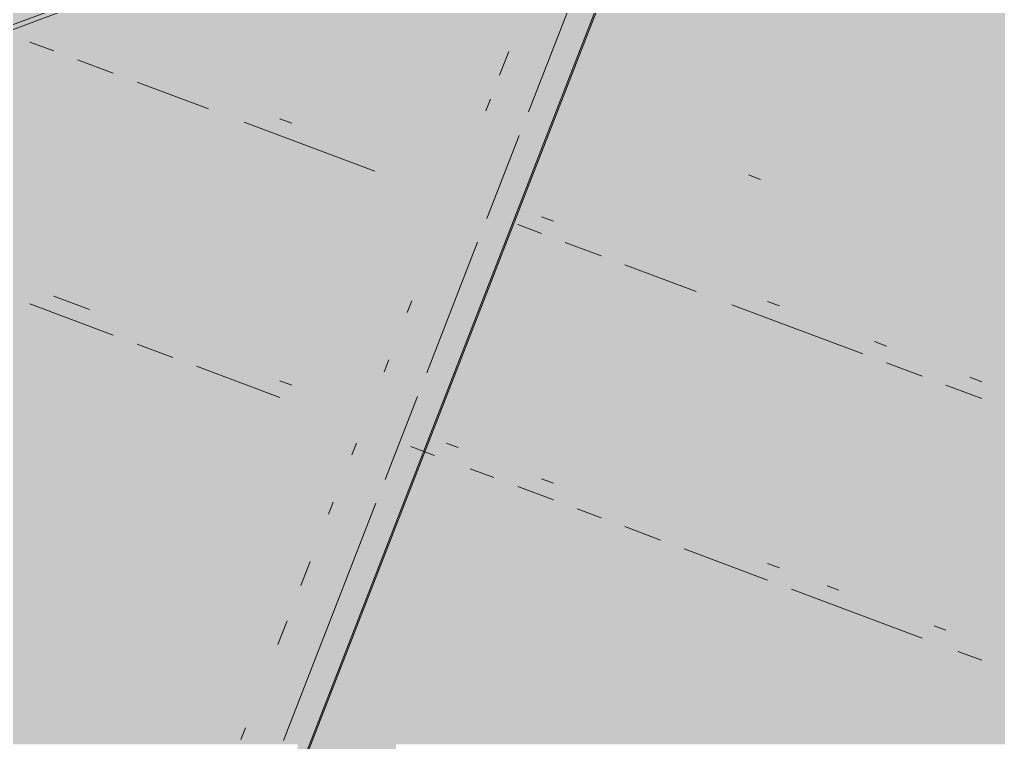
# Paper-space layout '03 3D Building and Roof' of a CAD drawing. Header units: millimetres. Extents: x 5 to 415, y 5 to 292.
# Drawn here: x 65.6 to 70.71, y 73.44 to 77.22 of the extents above; entities that cross this region are included whole.
import ezdxf

# ---------------------------------------------------------------- set-up
doc = ezdxf.new("R2010")
doc.units = ezdxf.units.MM
doc.layers.add('EXISTING', color=7, linetype='Continuous')
doc.layers.add('IMAGES', color=7, linetype='Continuous')

# ---------------------------------------------------------------- blocks, each defined once
blk = doc.blocks.new('SHEET_03')
at = {"layer": 'EXISTING', "color": 250, "lineweight": 9}
for p, q in [((69.1682, 78.7109), (66.1724, 71.0205)), ((66.1781, 71.0176), (69.1255, 78.5839)), ((56.2813, 73.6904), (68.1191, 78.1249)), ((56.4063, 73.7627), (68.1195, 78.1505)), ((68.2558, 76.7365), (68.739, 77.9769)), ((65.7747, 77.0547), (65.6504, 77.1013)), ((68.105, 76.9272), (68.1534, 77.0512)), ((66.0856, 76.9382), (65.8991, 77.0081)), ((66.583, 76.7519), (66.21, 76.8916)), ((68.0326, 76.7411), (68.0567, 76.8031)), ((66.9561, 76.6995), (67.0183, 76.6762)), ((67.4535, 76.4258), (66.7696, 76.682)), ((68.0384, 76.1784), (68.2075, 76.6125)), ((69.4681, 76.3828), (69.406, 76.4061)), ((68.324, 76.1871), (68.3862, 76.1638)), ((68.324, 76.0997), (68.1997, 76.1463)), ((67.7243, 75.3721), (67.99, 76.0543)), ((68.6349, 75.9832), (68.4484, 76.0531)), ((69.1323, 75.7969), (68.7593, 75.9367)), ((65.7747, 75.7727), (65.9613, 75.7028)), ((66.0856, 75.5689), (65.6504, 75.7319)), ((67.6219, 75.6868), (67.646, 75.7488)), ((70.0028, 75.4708), (69.3189, 75.727)), ((69.5054, 75.7446), (69.5676, 75.7213)), ((66.3965, 75.4524), (66.21, 75.5223)), ((70.065, 75.5349), (70.1272, 75.5116)), ((67.5011, 75.3767), (67.5252, 75.4387)), ((70.3137, 75.3543), (70.1272, 75.4242)), ((66.9561, 75.2428), (66.5209, 75.4058)), ((66.9561, 75.3302), (67.0183, 75.3069)), ((70.5624, 75.3486), (70.6246, 75.3253)), ((70.6246, 75.2379), (70.4381, 75.3078)), ((67.5069, 74.8139), (67.676, 75.2481)), ((67.3319, 74.9426), (67.3561, 75.0046)), ((67.8266, 75.0041), (67.8888, 74.9808)), ((67.7644, 74.94), (67.6401, 74.9865)), ((68.0753, 74.8235), (67.951, 74.8701)), ((68.324, 74.8177), (68.3862, 74.7944)), ((68.3862, 74.707), (68.1997, 74.7769)), ((66.9754, 73.4495), (67.4585, 74.6899)), ((67.2112, 74.6325), (67.2353, 74.6945)), ((68.6349, 74.6139), (68.5106, 74.6605)), ((68.9458, 74.4974), (68.7593, 74.5673)), ((69.5054, 74.2878), (69.0702, 74.4508)), ((67.0662, 74.2604), (67.1145, 74.3844)), ((69.5054, 74.3752), (69.5676, 74.3519)), ((70.3137, 73.985), (69.6298, 74.2412)), ((69.8163, 74.2587), (69.8785, 74.2354)), ((66.9454, 73.9503), (66.9937, 74.0743)), ((70.3759, 74.0491), (70.4381, 74.0258)), ((70.6246, 73.8685), (70.5002, 73.9151)), ((66.7521, 73.4541), (66.7763, 73.5161))]:
    blk.add_line(p, q, dxfattribs=at)
at = {"layer": 'IMAGES', "color": 7}
for points in [[(68.9338, 77.2), (69.1051, 77.2), (68.9338, 77.7143), (69.1051, 77.7143)], [(65.5065, 77.2), (65.8492, 77.2), (65.5065, 77.3714), (65.8492, 77.3714)], [(65.8492, 77.2), (66.0206, 77.2), (65.8492, 77.3714), (66.0206, 77.3714)], [(66.0206, 77.2), (66.192, 77.2), (66.0206, 77.3714), (66.192, 77.3714)], [(66.192, 77.2), (66.3633, 77.2), (66.192, 77.3714), (66.3633, 77.3714)], [(66.3633, 77.2), (66.5347, 77.2), (66.3633, 77.3714), (66.5347, 77.3714)], [(66.5347, 77.0286), (66.8774, 77.0286), (66.5347, 77.3714), (66.8774, 77.3714)], [(66.8774, 77.2), (67.0488, 77.2), (66.8774, 77.3714), (67.0488, 77.3714)], [(67.0488, 77.2), (67.2202, 77.2), (67.0488, 77.3714), (67.2202, 77.3714)], [(67.2202, 77.2), (67.3915, 77.2), (67.2202, 77.3714), (67.3915, 77.3714)], [(67.3915, 77.2), (67.7342, 77.2), (67.3915, 77.3714), (67.7342, 77.3714)], [(67.7342, 77.2), (67.9056, 77.2), (67.7342, 77.3714), (67.9056, 77.3714)], [(67.9056, 77.2), (68.077, 77.2), (67.9056, 77.3714), (68.077, 77.3714)], [(68.077, 77.2), (68.2483, 77.2), (68.077, 77.3714), (68.2483, 77.3714)], [(68.2483, 77.2), (68.5911, 77.2), (68.2483, 77.3714), (68.5911, 77.3714)], [(68.5911, 77.2), (68.9338, 77.2), (68.5911, 77.3714), (68.9338, 77.3714)], [(69.1051, 77.2), (69.962, 77.2), (69.1051, 77.3714), (69.962, 77.3714)], [(69.962, 77.2), (70.1333, 77.2), (69.962, 77.3714), (70.1333, 77.3714)], [(70.1333, 77.2), (70.4761, 77.2), (70.1333, 77.3714), (70.4761, 77.3714)], [(70.4761, 77.2), (70.6474, 77.2), (70.4761, 77.3714), (70.6474, 77.3714)], [(70.6474, 77.2), (70.8188, 77.2), (70.6474, 77.3714), (70.8188, 77.3714)], [(65.1638, 77.0286), (65.8492, 77.0286), (65.1638, 77.2), (65.8492, 77.2)], [(65.8492, 77.0286), (66.0206, 77.0286), (65.8492, 77.2), (66.0206, 77.2)], [(66.0206, 77.0286), (66.3633, 77.0286), (66.0206, 77.2), (66.3633, 77.2)], [(66.3633, 77.0286), (66.5347, 77.0286), (66.3633, 77.2), (66.5347, 77.2)], [(66.8774, 77.0286), (67.0488, 77.0286), (66.8774, 77.2), (67.0488, 77.2)], [(67.0488, 77.0286), (67.2202, 77.0286), (67.0488, 77.2), (67.2202, 77.2)], [(67.2202, 77.0286), (67.3915, 77.0286), (67.2202, 77.2), (67.3915, 77.2)], [(67.3915, 77.0286), (67.5629, 77.0286), (67.3915, 77.2), (67.5629, 77.2)], [(67.5629, 77.0286), (67.7342, 77.0286), (67.5629, 77.2), (67.7342, 77.2)], [(67.7342, 77.0286), (67.9056, 77.0286), (67.7342, 77.2), (67.9056, 77.2)], [(67.9056, 77.0286), (68.077, 77.0286), (67.9056, 77.2), (68.077, 77.2)], [(68.077, 77.0286), (68.2483, 77.0286), (68.077, 77.2), (68.2483, 77.2)], [(68.2483, 77.0286), (68.4197, 77.0286), (68.2483, 77.2), (68.4197, 77.2)], [(68.4197, 77.0286), (68.5911, 77.0286), (68.4197, 77.2), (68.5911, 77.2)], [(68.5911, 77.0286), (68.7624, 77.0286), (68.5911, 77.2), (68.7624, 77.2)], [(68.7624, 77.0286), (68.9338, 77.0286), (68.7624, 77.2), (68.9338, 77.2)], [(68.9338, 77.0286), (69.2765, 77.0286), (68.9338, 77.2), (69.2765, 77.2)], [(69.2765, 77.0286), (69.6192, 77.0286), (69.2765, 77.2), (69.6192, 77.2)], [(69.6192, 77.0286), (69.7906, 77.0286), (69.6192, 77.2), (69.7906, 77.2)], [(69.7906, 77.0286), (69.962, 77.0286), (69.7906, 77.2), (69.962, 77.2)], [(69.962, 77.0286), (70.3047, 77.0286), (69.962, 77.2), (70.3047, 77.2)], [(70.3047, 77.0286), (70.4761, 77.0286), (70.3047, 77.2), (70.4761, 77.2)], [(70.4761, 77.0286), (70.6474, 77.0286), (70.4761, 77.2), (70.6474, 77.2)], [(70.6474, 77.0286), (70.8188, 77.0286), (70.6474, 77.2), (70.8188, 77.2)], [(65.5065, 76.8571), (65.6779, 76.8571), (65.5065, 77.0286), (65.6779, 77.0286)], [(65.6779, 76.8571), (65.8492, 76.8571), (65.6779, 77.0286), (65.8492, 77.0286)], [(65.8492, 76.8571), (66.192, 76.8571), (65.8492, 77.0286), (66.192, 77.0286)], [(66.192, 76.8571), (66.5347, 76.8571), (66.192, 77.0286), (66.5347, 77.0286)], [(66.5347, 76.8571), (66.7061, 76.8571), (66.5347, 77.0286), (66.7061, 77.0286)], [(66.7061, 76.8571), (66.8774, 76.8571), (66.7061, 77.0286), (66.8774, 77.0286)], [(66.8774, 76.8571), (67.0488, 76.8571), (66.8774, 77.0286), (67.0488, 77.0286)], [(67.0488, 76.8571), (67.2202, 76.8571), (67.0488, 77.0286), (67.2202, 77.0286)], [(67.2202, 76.6857), (67.3915, 76.6857), (67.2202, 77.0286), (67.3915, 77.0286)], [(67.3915, 76.8571), (67.7342, 76.8571), (67.3915, 77.0286), (67.7342, 77.0286)], [(67.7342, 76.8571), (67.9056, 76.8571), (67.7342, 77.0286), (67.9056, 77.0286)], [(67.9056, 76.8571), (68.077, 76.8571), (67.9056, 77.0286), (68.077, 77.0286)], [(68.077, 76.6857), (68.2483, 76.6857), (68.077, 77.0286), (68.2483, 77.0286)], [(68.2483, 76.8571), (68.4197, 76.8571), (68.2483, 77.0286), (68.4197, 77.0286)], [(68.4197, 76.8571), (68.5911, 76.8571), (68.4197, 77.0286), (68.5911, 77.0286)], [(68.5911, 76.8571), (69.1051, 76.8571), (68.5911, 77.0286), (69.1051, 77.0286)], [(69.1051, 76.8571), (69.2765, 76.8571), (69.1051, 77.0286), (69.2765, 77.0286)], [(69.2765, 76.8571), (69.6192, 76.8571), (69.2765, 77.0286), (69.6192, 77.0286)], [(69.6192, 76.8571), (69.7906, 76.8571), (69.6192, 77.0286), (69.7906, 77.0286)], [(69.7906, 76.8571), (69.962, 76.8571), (69.7906, 77.0286), (69.962, 77.0286)], [(69.962, 76.8571), (70.1333, 76.8571), (69.962, 77.0286), (70.1333, 77.0286)], [(70.1333, 76.8571), (70.4761, 76.8571), (70.1333, 77.0286), (70.4761, 77.0286)], [(70.4761, 76.8571), (70.6474, 76.8571), (70.4761, 77.0286), (70.6474, 77.0286)], [(70.6474, 76.8571), (81.6147, 76.8571), (70.6474, 77.0286), (81.6147, 77.0286)], [(65.5065, 76.6857), (65.6779, 76.6857), (65.5065, 76.8571), (65.6779, 76.8571)], [(65.6779, 76.6857), (65.8492, 76.6857), (65.6779, 76.8571), (65.8492, 76.8571)], [(65.8492, 76.6857), (66.0206, 76.6857), (65.8492, 76.8571), (66.0206, 76.8571)], [(66.0206, 76.6857), (66.192, 76.6857), (66.0206, 76.8571), (66.192, 76.8571)], [(66.192, 76.6857), (66.7061, 76.6857), (66.192, 76.8571), (66.7061, 76.8571)], [(66.7061, 76.5143), (66.8774, 76.5143), (66.7061, 76.8571), (66.8774, 76.8571)], [(66.8774, 76.6857), (67.0488, 76.6857), (66.8774, 76.8571), (67.0488, 76.8571)], [(67.0488, 76.6857), (67.2202, 76.6857), (67.0488, 76.8571), (67.2202, 76.8571)], [(67.3915, 76.6857), (67.7342, 76.6857), (67.3915, 76.8571), (67.7342, 76.8571)], [(67.7342, 76.6857), (67.9056, 76.6857), (67.7342, 76.8571), (67.9056, 76.8571)], [(67.9056, 76.6857), (68.077, 76.6857), (67.9056, 76.8571), (68.077, 76.8571)], [(68.2483, 76.6857), (68.5911, 76.6857), (68.2483, 76.8571), (68.5911, 76.8571)], [(68.5911, 76.6857), (68.7624, 76.6857), (68.5911, 76.8571), (68.7624, 76.8571)], [(68.7624, 76.6857), (69.1051, 76.6857), (68.7624, 76.8571), (69.1051, 76.8571)], [(69.1051, 76.6857), (69.2765, 76.6857), (69.1051, 76.8571), (69.2765, 76.8571)], [(69.2765, 76.6857), (69.4479, 76.6857), (69.2765, 76.8571), (69.4479, 76.8571)], [(69.4479, 76.6857), (69.7906, 76.6857), (69.4479, 76.8571), (69.7906, 76.8571)], [(69.7906, 76.6857), (69.962, 76.6857), (69.7906, 76.8571), (69.962, 76.8571)], [(69.962, 76.6857), (70.1333, 76.6857), (69.962, 76.8571), (70.1333, 76.8571)], [(70.1333, 76.6857), (81.2719, 76.6857), (70.1333, 76.8571), (81.2719, 76.8571)], [(65.1638, 76.5143), (65.8492, 76.5143), (65.1638, 76.6857), (65.8492, 76.6857)], [(65.8492, 76.5143), (66.192, 76.5143), (65.8492, 76.6857), (66.192, 76.6857)], [(66.192, 76.5143), (66.3633, 76.5143), (66.192, 76.6857), (66.3633, 76.6857)], [(66.3633, 76.5143), (66.5347, 76.5143), (66.3633, 76.6857), (66.5347, 76.6857)], [(66.5347, 76.5143), (66.7061, 76.5143), (66.5347, 76.6857), (66.7061, 76.6857)], [(66.8774, 76.5143), (67.2202, 76.5143), (66.8774, 76.6857), (67.2202, 76.6857)], [(67.2202, 76.5143), (67.3915, 76.5143), (67.2202, 76.6857), (67.3915, 76.6857)], [(67.3915, 76.5143), (67.5629, 76.5143), (67.3915, 76.6857), (67.5629, 76.6857)], [(67.5629, 76.5143), (67.7342, 76.5143), (67.5629, 76.6857), (67.7342, 76.6857)], [(67.7342, 76.5143), (67.9056, 76.5143), (67.7342, 76.6857), (67.9056, 76.6857)], [(67.9056, 76.5143), (68.077, 76.5143), (67.9056, 76.6857), (68.077, 76.6857)], [(68.077, 76.5143), (68.4197, 76.5143), (68.077, 76.6857), (68.4197, 76.6857)], [(68.4197, 76.5143), (68.5911, 76.5143), (68.4197, 76.6857), (68.5911, 76.6857)], [(68.5911, 76.5143), (68.7624, 76.5143), (68.5911, 76.6857), (68.7624, 76.6857)], [(68.7624, 76.5143), (68.9338, 76.5143), (68.7624, 76.6857), (68.9338, 76.6857)], [(68.9338, 76.5143), (69.1051, 76.5143), (68.9338, 76.6857), (69.1051, 76.6857)], [(69.1051, 76.5143), (69.2765, 76.5143), (69.1051, 76.6857), (69.2765, 76.6857)], [(69.2765, 76.5143), (69.6192, 76.5143), (69.2765, 76.6857), (69.6192, 76.6857)], [(69.6192, 76.3429), (69.7906, 76.3429), (69.6192, 76.6857), (69.7906, 76.6857)], [(69.7906, 76.5143), (80.7578, 76.5143), (69.7906, 76.6857), (80.7578, 76.6857)], [(65.3352, 76.3429), (66.3633, 76.3429), (65.3352, 76.5143), (66.3633, 76.5143)], [(66.3633, 76.3429), (66.5347, 76.3429), (66.3633, 76.5143), (66.5347, 76.5143)], [(66.5347, 76.3429), (66.8774, 76.3429), (66.5347, 76.5143), (66.8774, 76.5143)], [(66.8774, 76.3429), (67.0488, 76.3429), (66.8774, 76.5143), (67.0488, 76.5143)], [(67.0488, 76.3429), (67.5629, 76.3429), (67.0488, 76.5143), (67.5629, 76.5143)], [(67.5629, 76.3429), (67.7342, 76.3429), (67.5629, 76.5143), (67.7342, 76.5143)], [(67.7342, 76.3429), (67.9056, 76.3429), (67.7342, 76.5143), (67.9056, 76.5143)], [(67.9056, 76.3429), (68.077, 76.3429), (67.9056, 76.5143), (68.077, 76.5143)], [(68.077, 76.3429), (68.2483, 76.3429), (68.077, 76.5143), (68.2483, 76.5143)], [(68.2483, 76.3429), (68.4197, 76.3429), (68.2483, 76.5143), (68.4197, 76.5143)], [(68.4197, 76.3429), (68.7624, 76.3429), (68.4197, 76.5143), (68.7624, 76.5143)], [(68.7624, 76.3429), (68.9338, 76.3429), (68.7624, 76.5143), (68.9338, 76.5143)], [(68.9338, 76.3429), (69.1051, 76.3429), (68.9338, 76.5143), (69.1051, 76.5143)], [(69.1051, 76.3429), (69.2765, 76.3429), (69.1051, 76.5143), (69.2765, 76.5143)], [(69.2765, 76.3429), (69.4479, 76.3429), (69.2765, 76.5143), (69.4479, 76.5143)], [(69.4479, 76.3429), (69.6192, 76.3429), (69.4479, 76.5143), (69.6192, 76.5143)], [(69.7906, 76.3429), (69.962, 76.3429), (69.7906, 76.5143), (69.962, 76.5143)], [(69.962, 76.3429), (70.1333, 76.3429), (69.962, 76.5143), (70.1333, 76.5143)], [(70.1333, 76.3429), (80.2438, 76.3429), (70.1333, 76.5143), (80.2438, 76.5143)], [(65.5065, 76.1714), (66.8774, 76.1714), (65.5065, 76.3429), (66.8774, 76.3429)], [(66.8774, 76.1714), (67.0488, 76.1714), (66.8774, 76.3429), (67.0488, 76.3429)], [(67.0488, 76.1714), (67.2202, 76.1714), (67.0488, 76.3429), (67.2202, 76.3429)], [(67.2202, 76.1714), (67.3915, 76.1714), (67.2202, 76.3429), (67.3915, 76.3429)], [(67.3915, 76.1714), (67.7342, 76.1714), (67.3915, 76.3429), (67.7342, 76.3429)], [(67.7342, 76.1714), (67.9056, 76.1714), (67.7342, 76.3429), (67.9056, 76.3429)], [(67.9056, 76.1714), (68.077, 76.1714), (67.9056, 76.3429), (68.077, 76.3429)], [(68.077, 76.1714), (68.4197, 76.1714), (68.077, 76.3429), (68.4197, 76.3429)], [(68.4197, 76.1714), (68.5911, 76.1714), (68.4197, 76.3429), (68.5911, 76.3429)], [(68.5911, 76.1714), (68.7624, 76.1714), (68.5911, 76.3429), (68.7624, 76.3429)], [(68.7624, 76.1714), (69.4479, 76.1714), (68.7624, 76.3429), (69.4479, 76.3429)], [(69.4479, 76.1714), (69.6192, 76.1714), (69.4479, 76.3429), (69.6192, 76.3429)], [(69.6192, 76.1714), (69.7906, 76.1714), (69.6192, 76.3429), (69.7906, 76.3429)], [(69.7906, 76.1714), (69.962, 76.1714), (69.7906, 76.3429), (69.962, 76.3429)], [(69.962, 76.1714), (70.1333, 76.1714), (69.962, 76.3429), (70.1333, 76.3429)], [(70.1333, 76.1714), (70.3047, 76.1714), (70.1333, 76.3429), (70.3047, 76.3429)], [(70.3047, 76.1714), (70.4761, 76.1714), (70.3047, 76.3429), (70.4761, 76.3429)], [(70.4761, 76.1714), (70.6474, 76.1714), (70.4761, 76.3429), (70.6474, 76.3429)], [(70.6474, 76.1714), (70.8188, 76.1714), (70.6474, 76.3429), (70.8188, 76.3429)], [(65.5065, 76), (65.8492, 76), (65.5065, 76.1714), (65.8492, 76.1714)], [(65.8492, 76), (67.2202, 76), (65.8492, 76.1714), (67.2202, 76.1714)], [(67.2202, 76), (67.3915, 76), (67.2202, 76.1714), (67.3915, 76.1714)], [(67.3915, 76), (67.5629, 76), (67.3915, 76.1714), (67.5629, 76.1714)], [(67.5629, 76), (67.7342, 76), (67.5629, 76.1714), (67.7342, 76.1714)], [(67.7342, 76), (68.077, 76), (67.7342, 76.1714), (68.077, 76.1714)], [(68.077, 76), (68.2483, 76), (68.077, 76.1714), (68.2483, 76.1714)], [(68.2483, 76), (68.4197, 76), (68.2483, 76.1714), (68.4197, 76.1714)], [(68.4197, 76), (68.5911, 76), (68.4197, 76.1714), (68.5911, 76.1714)], [(68.5911, 76), (68.7624, 76), (68.5911, 76.1714), (68.7624, 76.1714)], [(68.7624, 76), (68.9338, 76), (68.7624, 76.1714), (68.9338, 76.1714)], [(68.9338, 76), (69.1051, 76), (68.9338, 76.1714), (69.1051, 76.1714)], [(69.1051, 76), (69.2765, 76), (69.1051, 76.1714), (69.2765, 76.1714)], [(69.2765, 76), (69.4479, 76), (69.2765, 76.1714), (69.4479, 76.1714)], [(69.4479, 76), (69.6192, 76), (69.4479, 76.1714), (69.6192, 76.1714)], [(69.6192, 76), (69.962, 76), (69.6192, 76.1714), (69.962, 76.1714)], [(69.962, 76), (70.1333, 76), (69.962, 76.1714), (70.1333, 76.1714)], [(70.1333, 76), (70.3047, 76), (70.1333, 76.1714), (70.3047, 76.1714)], [(70.3047, 76), (70.4761, 76), (70.3047, 76.1714), (70.4761, 76.1714)], [(70.4761, 76), (70.6474, 76), (70.4761, 76.1714), (70.6474, 76.1714)], [(70.6474, 75.8286), (70.8188, 75.8286), (70.6474, 76.1714), (70.8188, 76.1714)], [(65.5065, 75.8286), (65.6779, 75.8286), (65.5065, 76), (65.6779, 76)], [(65.6779, 75.8286), (65.8492, 75.8286), (65.6779, 76), (65.8492, 76)], [(65.8492, 75.8286), (66.0206, 75.8286), (65.8492, 76), (66.0206, 76)], [(66.0206, 75.8286), (66.192, 75.8286), (66.0206, 76), (66.192, 76)], [(66.192, 75.6571), (66.3633, 75.6571), (66.192, 76), (66.3633, 76)], [(66.3633, 75.8286), (67.3915, 75.8286), (66.3633, 76), (67.3915, 76)], [(67.3915, 75.8286), (67.5629, 75.8286), (67.3915, 76), (67.5629, 76)], [(67.5629, 75.8286), (67.7342, 75.8286), (67.5629, 76), (67.7342, 76)], [(67.7342, 75.8286), (67.9056, 75.8286), (67.7342, 76), (67.9056, 76)], [(67.9056, 75.6571), (68.077, 75.6571), (67.9056, 76), (68.077, 76)], [(68.077, 75.8286), (68.2483, 75.8286), (68.077, 76), (68.2483, 76)], [(68.2483, 75.8286), (68.4197, 75.8286), (68.2483, 76), (68.4197, 76)], [(68.4197, 75.8286), (68.5911, 75.8286), (68.4197, 76), (68.5911, 76)], [(68.5911, 75.8286), (69.1051, 75.8286), (68.5911, 76), (69.1051, 76)], [(69.1051, 75.8286), (69.2765, 75.8286), (69.1051, 76), (69.2765, 76)], [(69.2765, 75.8286), (69.7906, 75.8286), (69.2765, 76), (69.7906, 76)], [(69.7906, 75.8286), (69.962, 75.8286), (69.7906, 76), (69.962, 76)], [(69.962, 75.8286), (70.1333, 75.8286), (69.962, 76), (70.1333, 76)], [(70.1333, 75.8286), (70.4761, 75.8286), (70.1333, 76), (70.4761, 76)], [(70.4761, 75.8286), (70.6474, 75.8286), (70.4761, 76), (70.6474, 76)], [(65.5065, 75.6571), (65.8492, 75.6571), (65.5065, 75.8286), (65.8492, 75.8286)], [(65.8492, 75.6571), (66.0206, 75.6571), (65.8492, 75.8286), (66.0206, 75.8286)], [(66.0206, 75.6571), (66.192, 75.6571), (66.0206, 75.8286), (66.192, 75.8286)], [(66.3633, 75.6571), (66.7061, 75.6571), (66.3633, 75.8286), (66.7061, 75.8286)], [(66.7061, 75.6571), (66.8774, 75.6571), (66.7061, 75.8286), (66.8774, 75.8286)], [(66.8774, 75.6571), (67.0488, 75.6571), (66.8774, 75.8286), (67.0488, 75.8286)], [(67.0488, 75.6571), (67.2202, 75.6571), (67.0488, 75.8286), (67.2202, 75.8286)], [(67.2202, 75.6571), (67.3915, 75.6571), (67.2202, 75.8286), (67.3915, 75.8286)], [(67.3915, 75.6571), (67.5629, 75.6571), (67.3915, 75.8286), (67.5629, 75.8286)], [(67.5629, 75.6571), (67.9056, 75.6571), (67.5629, 75.8286), (67.9056, 75.8286)], [(68.077, 75.6571), (68.2483, 75.6571), (68.077, 75.8286), (68.2483, 75.8286)], [(68.2483, 75.6571), (68.5911, 75.6571), (68.2483, 75.8286), (68.5911, 75.8286)], [(68.5911, 75.6571), (68.7624, 75.6571), (68.5911, 75.8286), (68.7624, 75.8286)], [(68.7624, 75.6571), (68.9338, 75.6571), (68.7624, 75.8286), (68.9338, 75.8286)], [(68.9338, 75.6571), (69.1051, 75.6571), (68.9338, 75.8286), (69.1051, 75.8286)], [(69.1051, 75.6571), (69.6192, 75.6571), (69.1051, 75.8286), (69.6192, 75.8286)], [(69.6192, 75.6571), (69.7906, 75.6571), (69.6192, 75.8286), (69.7906, 75.8286)], [(69.7906, 75.6571), (70.3047, 75.6571), (69.7906, 75.8286), (70.3047, 75.8286)], [(70.3047, 75.6571), (70.6474, 75.6571), (70.3047, 75.8286), (70.6474, 75.8286)], [(70.6474, 75.4857), (70.8188, 75.4857), (70.6474, 75.8286), (70.8188, 75.8286)], [(65.5065, 75.4857), (65.6779, 75.4857), (65.5065, 75.6571), (65.6779, 75.6571)], [(65.6779, 75.4857), (66.0206, 75.4857), (65.6779, 75.6571), (66.0206, 75.6571)], [(66.0206, 75.4857), (66.192, 75.4857), (66.0206, 75.6571), (66.192, 75.6571)], [(66.192, 75.4857), (66.3633, 75.4857), (66.192, 75.6571), (66.3633, 75.6571)], [(66.3633, 75.4857), (66.5347, 75.4857), (66.3633, 75.6571), (66.5347, 75.6571)], [(66.5347, 75.4857), (66.7061, 75.4857), (66.5347, 75.6571), (66.7061, 75.6571)], [(66.7061, 75.4857), (66.8774, 75.4857), (66.7061, 75.6571), (66.8774, 75.6571)], [(66.8774, 75.4857), (67.0488, 75.4857), (66.8774, 75.6571), (67.0488, 75.6571)], [(67.0488, 75.4857), (67.2202, 75.4857), (67.0488, 75.6571), (67.2202, 75.6571)], [(67.2202, 75.4857), (67.3915, 75.4857), (67.2202, 75.6571), (67.3915, 75.6571)], [(67.3915, 75.4857), (67.5629, 75.4857), (67.3915, 75.6571), (67.5629, 75.6571)], [(67.5629, 75.4857), (67.7342, 75.4857), (67.5629, 75.6571), (67.7342, 75.6571)], [(67.7342, 75.4857), (67.9056, 75.4857), (67.7342, 75.6571), (67.9056, 75.6571)], [(67.9056, 75.4857), (68.077, 75.4857), (67.9056, 75.6571), (68.077, 75.6571)], [(68.077, 75.4857), (68.2483, 75.4857), (68.077, 75.6571), (68.2483, 75.6571)], [(68.2483, 75.3143), (68.4197, 75.3143), (68.2483, 75.6571), (68.4197, 75.6571)], [(68.4197, 75.4857), (68.5911, 75.4857), (68.4197, 75.6571), (68.5911, 75.6571)], [(68.5911, 75.4857), (68.7624, 75.4857), (68.5911, 75.6571), (68.7624, 75.6571)], [(68.7624, 75.4857), (69.2765, 75.4857), (68.7624, 75.6571), (69.2765, 75.6571)], [(69.2765, 75.4857), (69.4479, 75.4857), (69.2765, 75.6571), (69.4479, 75.6571)], [(69.4479, 75.4857), (69.6192, 75.4857), (69.4479, 75.6571), (69.6192, 75.6571)], [(69.6192, 75.4857), (69.7906, 75.4857), (69.6192, 75.6571), (69.7906, 75.6571)], [(69.7906, 75.3143), (69.962, 75.3143), (69.7906, 75.6571), (69.962, 75.6571)], [(69.962, 75.4857), (70.1333, 75.4857), (69.962, 75.6571), (70.1333, 75.6571)], [(70.1333, 75.4857), (70.3047, 75.4857), (70.1333, 75.6571), (70.3047, 75.6571)], [(70.3047, 75.4857), (70.4761, 75.4857), (70.3047, 75.6571), (70.4761, 75.6571)], [(70.4761, 75.4857), (70.6474, 75.4857), (70.4761, 75.6571), (70.6474, 75.6571)], [(65.3352, 75.3143), (65.6779, 75.3143), (65.3352, 75.4857), (65.6779, 75.4857)], [(65.6779, 75.3143), (65.8492, 75.3143), (65.6779, 75.4857), (65.8492, 75.4857)], [(65.8492, 75.3143), (66.0206, 75.3143), (65.8492, 75.4857), (66.0206, 75.4857)], [(66.0206, 75.3143), (66.192, 75.3143), (66.0206, 75.4857), (66.192, 75.4857)], [(66.192, 75.3143), (66.8774, 75.3143), (66.192, 75.4857), (66.8774, 75.4857)], [(66.8774, 75.3143), (67.0488, 75.3143), (66.8774, 75.4857), (67.0488, 75.4857)], [(67.0488, 75.3143), (67.2202, 75.3143), (67.0488, 75.4857), (67.2202, 75.4857)], [(67.2202, 75.3143), (67.5629, 75.3143), (67.2202, 75.4857), (67.5629, 75.4857)], [(67.5629, 75.3143), (67.7342, 75.3143), (67.5629, 75.4857), (67.7342, 75.4857)], [(67.7342, 75.3143), (67.9056, 75.3143), (67.7342, 75.4857), (67.9056, 75.4857)], [(67.9056, 75.3143), (68.077, 75.3143), (67.9056, 75.4857), (68.077, 75.4857)], [(68.077, 75.3143), (68.2483, 75.3143), (68.077, 75.4857), (68.2483, 75.4857)], [(68.4197, 75.3143), (69.2765, 75.3143), (68.4197, 75.4857), (69.2765, 75.4857)], [(69.2765, 75.3143), (69.4479, 75.3143), (69.2765, 75.4857), (69.4479, 75.4857)], [(69.4479, 75.3143), (69.6192, 75.3143), (69.4479, 75.4857), (69.6192, 75.4857)], [(69.6192, 75.3143), (69.7906, 75.3143), (69.6192, 75.4857), (69.7906, 75.4857)], [(69.962, 75.3143), (70.1333, 75.3143), (69.962, 75.4857), (70.1333, 75.4857)], [(70.1333, 75.3143), (70.3047, 75.3143), (70.1333, 75.4857), (70.3047, 75.4857)], [(70.3047, 75.3143), (70.6474, 75.3143), (70.3047, 75.4857), (70.6474, 75.4857)], [(70.6474, 75.3143), (70.8188, 75.3143), (70.6474, 75.4857), (70.8188, 75.4857)], [(65.5065, 75.1429), (65.8492, 75.1429), (65.5065, 75.3143), (65.8492, 75.3143)], [(65.8492, 75.1429), (66.192, 75.1429), (65.8492, 75.3143), (66.192, 75.3143)], [(66.192, 75.1429), (66.3633, 75.1429), (66.192, 75.3143), (66.3633, 75.3143)], [(66.3633, 75.1429), (66.5347, 75.1429), (66.3633, 75.3143), (66.5347, 75.3143)], [(66.5347, 75.1429), (66.7061, 75.1429), (66.5347, 75.3143), (66.7061, 75.3143)], [(66.7061, 75.1429), (66.8774, 75.1429), (66.7061, 75.3143), (66.8774, 75.3143)], [(66.8774, 75.1429), (67.0488, 75.1429), (66.8774, 75.3143), (67.0488, 75.3143)], [(67.0488, 75.1429), (67.2202, 75.1429), (67.0488, 75.3143), (67.2202, 75.3143)], [(67.2202, 74.9714), (67.3915, 74.9714), (67.2202, 75.3143), (67.3915, 75.3143)], [(67.3915, 75.1429), (67.5629, 75.1429), (67.3915, 75.3143), (67.5629, 75.3143)], [(67.5629, 75.1429), (67.9056, 75.1429), (67.5629, 75.3143), (67.9056, 75.3143)], [(67.9056, 75.1429), (68.077, 75.1429), (67.9056, 75.3143), (68.077, 75.3143)], [(68.077, 75.1429), (68.2483, 75.1429), (68.077, 75.3143), (68.2483, 75.3143)], [(68.2483, 75.1429), (69.4479, 75.1429), (68.2483, 75.3143), (69.4479, 75.3143)], [(69.4479, 75.1429), (69.962, 75.1429), (69.4479, 75.3143), (69.962, 75.3143)], [(69.962, 75.1429), (70.1333, 75.1429), (69.962, 75.3143), (70.1333, 75.3143)], [(70.1333, 75.1429), (70.3047, 75.1429), (70.1333, 75.3143), (70.3047, 75.3143)], [(70.3047, 75.1429), (70.4761, 75.1429), (70.3047, 75.3143), (70.4761, 75.3143)], [(70.4761, 75.1429), (70.8188, 75.1429), (70.4761, 75.3143), (70.8188, 75.3143)], [(65.5065, 74.9714), (66.3633, 74.9714), (65.5065, 75.1429), (66.3633, 75.1429)], [(66.3633, 74.9714), (66.5347, 74.9714), (66.3633, 75.1429), (66.5347, 75.1429)], [(66.5347, 74.9714), (66.7061, 74.9714), (66.5347, 75.1429), (66.7061, 75.1429)], [(66.7061, 74.9714), (66.8774, 74.9714), (66.7061, 75.1429), (66.8774, 75.1429)], [(66.8774, 74.9714), (67.0488, 74.9714), (66.8774, 75.1429), (67.0488, 75.1429)], [(67.0488, 74.9714), (67.2202, 74.9714), (67.0488, 75.1429), (67.2202, 75.1429)], [(67.3915, 74.9714), (67.5629, 74.9714), (67.3915, 75.1429), (67.5629, 75.1429)], [(67.5629, 74.9714), (67.9056, 74.9714), (67.5629, 75.1429), (67.9056, 75.1429)], [(67.9056, 74.9714), (68.077, 74.9714), (67.9056, 75.1429), (68.077, 75.1429)], [(68.077, 74.9714), (68.2483, 74.9714), (68.077, 75.1429), (68.2483, 75.1429)], [(68.2483, 74.9714), (68.5911, 74.9714), (68.2483, 75.1429), (68.5911, 75.1429)], [(68.5911, 74.9714), (68.7624, 74.9714), (68.5911, 75.1429), (68.7624, 75.1429)], [(68.7624, 74.9714), (70.1333, 74.9714), (68.7624, 75.1429), (70.1333, 75.1429)], [(70.1333, 74.9714), (70.3047, 74.9714), (70.1333, 75.1429), (70.3047, 75.1429)], [(70.3047, 74.9714), (70.6474, 74.9714), (70.3047, 75.1429), (70.6474, 75.1429)], [(70.6474, 74.9714), (70.8188, 74.9714), (70.6474, 75.1429), (70.8188, 75.1429)], [(64.9924, 74.8), (66.7061, 74.8), (64.9924, 74.9714), (66.7061, 74.9714)], [(66.7061, 74.8), (66.8774, 74.8), (66.7061, 74.9714), (66.8774, 74.9714)], [(66.8774, 74.8), (67.0488, 74.8), (66.8774, 74.9714), (67.0488, 74.9714)], [(67.0488, 74.8), (67.2202, 74.8), (67.0488, 74.9714), (67.2202, 74.9714)], [(67.2202, 74.8), (67.5629, 74.8), (67.2202, 74.9714), (67.5629, 74.9714)], [(67.5629, 74.8), (68.077, 74.8), (67.5629, 74.9714), (68.077, 74.9714)], [(68.077, 74.8), (68.4197, 74.8), (68.077, 74.9714), (68.4197, 74.9714)], [(68.4197, 74.8), (68.5911, 74.8), (68.4197, 74.9714), (68.5911, 74.9714)], [(68.5911, 74.8), (68.7624, 74.8), (68.5911, 74.9714), (68.7624, 74.9714)], [(68.7624, 74.8), (68.9338, 74.8), (68.7624, 74.9714), (68.9338, 74.9714)], [(68.9338, 74.8), (69.2765, 74.8), (68.9338, 74.9714), (69.2765, 74.9714)], [(69.2765, 74.8), (70.6474, 74.8), (69.2765, 74.9714), (70.6474, 74.9714)], [(70.6474, 74.8), (70.9901, 74.8), (70.6474, 74.9714), (70.9901, 74.9714)], [(64.6497, 74.6286), (66.8774, 74.6286), (64.6497, 74.8), (66.8774, 74.8)], [(66.8774, 74.6286), (67.2202, 74.6286), (66.8774, 74.8), (67.2202, 74.8)], [(67.2202, 74.6286), (67.5629, 74.6286), (67.2202, 74.8), (67.5629, 74.8)], [(67.5629, 74.4571), (67.7342, 74.4571), (67.5629, 74.8), (67.7342, 74.8)], [(67.7342, 74.4571), (67.9056, 74.4571), (67.7342, 74.8), (67.9056, 74.8)], [(67.9056, 74.6286), (68.077, 74.6286), (67.9056, 74.8), (68.077, 74.8)], [(68.077, 74.6286), (68.2483, 74.6286), (68.077, 74.8), (68.2483, 74.8)], [(68.2483, 74.6286), (68.4197, 74.6286), (68.2483, 74.8), (68.4197, 74.8)], [(68.4197, 74.6286), (68.5911, 74.6286), (68.4197, 74.8), (68.5911, 74.8)], [(68.5911, 74.6286), (68.7624, 74.6286), (68.5911, 74.8), (68.7624, 74.8)], [(68.7624, 74.6286), (68.9338, 74.6286), (68.7624, 74.8), (68.9338, 74.8)], [(68.9338, 74.6286), (69.1051, 74.6286), (68.9338, 74.8), (69.1051, 74.8)], [(69.1051, 74.6286), (69.2765, 74.6286), (69.1051, 74.8), (69.2765, 74.8)], [(69.2765, 74.6286), (69.4479, 74.6286), (69.2765, 74.8), (69.4479, 74.8)], [(69.4479, 74.6286), (69.962, 74.6286), (69.4479, 74.8), (69.962, 74.8)], [(69.962, 74.6286), (70.1333, 74.6286), (69.962, 74.8), (70.1333, 74.8)], [(70.1333, 74.6286), (70.9901, 74.6286), (70.1333, 74.8), (70.9901, 74.8)], [(64.1356, 74.4571), (66.5347, 74.4571), (64.1356, 74.6286), (66.5347, 74.6286)], [(66.5347, 74.4571), (66.7061, 74.4571), (66.5347, 74.6286), (66.7061, 74.6286)], [(66.7061, 74.4571), (67.0488, 74.4571), (66.7061, 74.6286), (67.0488, 74.6286)], [(67.0488, 74.4571), (67.2202, 74.4571), (67.0488, 74.6286), (67.2202, 74.6286)], [(67.2202, 74.4571), (67.3915, 74.4571), (67.2202, 74.6286), (67.3915, 74.6286)], [(67.3915, 74.4571), (67.5629, 74.4571), (67.3915, 74.6286), (67.5629, 74.6286)], [(67.9056, 74.4571), (68.077, 74.4571), (67.9056, 74.6286), (68.077, 74.6286)], [(68.077, 74.4571), (68.2483, 74.4571), (68.077, 74.6286), (68.2483, 74.6286)], [(68.2483, 74.4571), (68.4197, 74.4571), (68.2483, 74.6286), (68.4197, 74.6286)], [(68.4197, 74.4571), (68.5911, 74.4571), (68.4197, 74.6286), (68.5911, 74.6286)], [(68.5911, 74.4571), (68.7624, 74.4571), (68.5911, 74.6286), (68.7624, 74.6286)], [(68.7624, 74.4571), (68.9338, 74.4571), (68.7624, 74.6286), (68.9338, 74.6286)], [(68.9338, 74.4571), (69.1051, 74.4571), (68.9338, 74.6286), (69.1051, 74.6286)], [(69.1051, 74.4571), (69.2765, 74.4571), (69.1051, 74.6286), (69.2765, 74.6286)], [(69.2765, 74.4571), (69.4479, 74.4571), (69.2765, 74.6286), (69.4479, 74.6286)], [(69.4479, 74.4571), (69.6192, 74.4571), (69.4479, 74.6286), (69.6192, 74.6286)], [(69.6192, 74.4571), (69.962, 74.4571), (69.6192, 74.6286), (69.962, 74.6286)], [(69.962, 74.4571), (70.1333, 74.4571), (69.962, 74.6286), (70.1333, 74.6286)], [(70.1333, 74.4571), (70.3047, 74.4571), (70.1333, 74.6286), (70.3047, 74.6286)], [(70.3047, 74.4571), (71.5042, 74.4571), (70.3047, 74.6286), (71.5042, 74.6286)], [(63.6215, 74.2857), (66.7061, 74.2857), (63.6215, 74.4571), (66.7061, 74.4571)], [(66.7061, 74.2857), (66.8774, 74.2857), (66.7061, 74.4571), (66.8774, 74.4571)], [(66.8774, 74.2857), (67.0488, 74.2857), (66.8774, 74.4571), (67.0488, 74.4571)], [(67.0488, 74.2857), (67.3915, 74.2857), (67.0488, 74.4571), (67.3915, 74.4571)], [(67.3915, 74.1143), (67.5629, 74.1143), (67.3915, 74.4571), (67.5629, 74.4571)], [(67.5629, 74.2857), (67.7342, 74.2857), (67.5629, 74.4571), (67.7342, 74.4571)], [(67.7342, 74.2857), (67.9056, 74.2857), (67.7342, 74.4571), (67.9056, 74.4571)], [(67.9056, 74.2857), (68.2483, 74.2857), (67.9056, 74.4571), (68.2483, 74.4571)], [(68.2483, 74.2857), (68.4197, 74.2857), (68.2483, 74.4571), (68.4197, 74.4571)], [(68.4197, 74.2857), (68.5911, 74.2857), (68.4197, 74.4571), (68.5911, 74.4571)], [(68.5911, 74.2857), (68.7624, 74.2857), (68.5911, 74.4571), (68.7624, 74.4571)], [(68.7624, 74.2857), (68.9338, 74.2857), (68.7624, 74.4571), (68.9338, 74.4571)], [(68.9338, 74.2857), (69.6192, 74.2857), (68.9338, 74.4571), (69.6192, 74.4571)], [(69.6192, 74.2857), (69.7906, 74.2857), (69.6192, 74.4571), (69.7906, 74.4571)], [(69.7906, 74.2857), (70.1333, 74.2857), (69.7906, 74.4571), (70.1333, 74.4571)], [(70.1333, 74.2857), (70.3047, 74.2857), (70.1333, 74.4571), (70.3047, 74.4571)], [(70.3047, 74.2857), (70.4761, 74.2857), (70.3047, 74.4571), (70.4761, 74.4571)], [(70.4761, 74.2857), (71.847, 74.2857), (70.4761, 74.4571), (71.847, 74.4571)], [(63.2788, 74.1143), (66.5347, 74.1143), (63.2788, 74.2857), (66.5347, 74.2857)], [(66.5347, 74.1143), (66.7061, 74.1143), (66.5347, 74.2857), (66.7061, 74.2857)], [(66.7061, 74.1143), (66.8774, 74.1143), (66.7061, 74.2857), (66.8774, 74.2857)], [(66.8774, 74.1143), (67.0488, 74.1143), (66.8774, 74.2857), (67.0488, 74.2857)], [(67.0488, 74.1143), (67.3915, 74.1143), (67.0488, 74.2857), (67.3915, 74.2857)], [(67.5629, 73.9429), (67.7342, 73.9429), (67.5629, 74.2857), (67.7342, 74.2857)], [(67.7342, 74.1143), (68.5911, 74.1143), (67.7342, 74.2857), (68.5911, 74.2857)], [(68.5911, 74.1143), (68.7624, 74.1143), (68.5911, 74.2857), (68.7624, 74.2857)], [(68.7624, 74.1143), (69.1051, 74.1143), (68.7624, 74.2857), (69.1051, 74.2857)], [(69.1051, 74.1143), (69.2765, 74.1143), (69.1051, 74.2857), (69.2765, 74.2857)], [(69.2765, 74.1143), (69.4479, 74.1143), (69.2765, 74.2857), (69.4479, 74.2857)], [(69.4479, 74.1143), (69.6192, 74.1143), (69.4479, 74.2857), (69.6192, 74.2857)], [(69.6192, 74.1143), (69.962, 74.1143), (69.6192, 74.2857), (69.962, 74.2857)], [(69.962, 74.1143), (70.1333, 74.1143), (69.962, 74.2857), (70.1333, 74.2857)], [(70.1333, 74.1143), (70.9901, 74.1143), (70.1333, 74.2857), (70.9901, 74.2857)], [(62.7647, 73.9429), (66.3633, 73.9429), (62.7647, 74.1143), (66.3633, 74.1143)], [(66.3633, 73.9429), (66.5347, 73.9429), (66.3633, 74.1143), (66.5347, 74.1143)], [(66.5347, 73.7714), (66.7061, 73.7714), (66.5347, 74.1143), (66.7061, 74.1143)], [(66.7061, 73.9429), (66.8774, 73.9429), (66.7061, 74.1143), (66.8774, 74.1143)], [(66.8774, 73.6), (67.0488, 73.6), (66.8774, 74.1143), (67.0488, 74.1143)], [(67.0488, 73.9429), (67.2202, 73.9429), (67.0488, 74.1143), (67.2202, 74.1143)], [(67.2202, 73.9429), (67.5629, 73.9429), (67.2202, 74.1143), (67.5629, 74.1143)], [(67.7342, 73.9429), (69.2765, 73.9429), (67.7342, 74.1143), (69.2765, 74.1143)], [(69.2765, 73.9429), (69.6192, 73.9429), (69.2765, 74.1143), (69.6192, 74.1143)], [(69.6192, 73.9429), (69.7906, 73.9429), (69.6192, 74.1143), (69.7906, 74.1143)], [(69.7906, 73.9429), (69.962, 73.9429), (69.7906, 74.1143), (69.962, 74.1143)], [(69.962, 73.9429), (70.1333, 73.9429), (69.962, 74.1143), (70.1333, 74.1143)], [(70.1333, 73.9429), (70.6474, 73.9429), (70.1333, 74.1143), (70.6474, 74.1143)], [(70.6474, 73.9429), (70.8188, 73.9429), (70.6474, 74.1143), (70.8188, 74.1143)], [(62.422, 73.7714), (66.5347, 73.7714), (62.422, 73.9429), (66.5347, 73.9429)], [(66.7061, 73.7714), (66.8774, 73.7714), (66.7061, 73.9429), (66.8774, 73.9429)], [(67.0488, 73.7714), (67.3915, 73.7714), (67.0488, 73.9429), (67.3915, 73.9429)], [(67.3915, 73.7714), (67.5629, 73.7714), (67.3915, 73.9429), (67.5629, 73.9429)], [(67.5629, 73.7714), (67.7342, 73.7714), (67.5629, 73.9429), (67.7342, 73.9429)], [(67.7342, 73.7714), (69.6192, 73.7714), (67.7342, 73.9429), (69.6192, 73.9429)], [(69.6192, 73.7714), (69.7906, 73.7714), (69.6192, 73.9429), (69.7906, 73.9429)], [(69.7906, 73.7714), (70.1333, 73.7714), (69.7906, 73.9429), (70.1333, 73.9429)], [(70.1333, 73.7714), (70.4761, 73.7714), (70.1333, 73.9429), (70.4761, 73.9429)], [(70.4761, 73.7714), (70.6474, 73.7714), (70.4761, 73.9429), (70.6474, 73.9429)], [(70.6474, 73.7714), (70.9901, 73.7714), (70.6474, 73.9429), (70.9901, 73.9429)], [(61.7365, 73.6), (66.192, 73.6), (61.7365, 73.7714), (66.192, 73.7714)], [(66.192, 73.6), (66.3633, 73.6), (66.192, 73.7714), (66.3633, 73.7714)], [(66.3633, 73.6), (66.5347, 73.6), (66.3633, 73.7714), (66.5347, 73.7714)], [(66.5347, 73.6), (66.7061, 73.6), (66.5347, 73.7714), (66.7061, 73.7714)], [(66.7061, 73.6), (66.8774, 73.6), (66.7061, 73.7714), (66.8774, 73.7714)], [(67.0488, 73.2571), (67.2202, 73.2571), (67.0488, 73.7714), (67.2202, 73.7714)], [(67.2202, 73.6), (67.3915, 73.6), (67.2202, 73.7714), (67.3915, 73.7714)], [(67.3915, 73.6), (67.5629, 73.6), (67.3915, 73.7714), (67.5629, 73.7714)], [(67.5629, 73.6), (70.1333, 73.6), (67.5629, 73.7714), (70.1333, 73.7714)], [(70.1333, 73.6), (70.4761, 73.6), (70.1333, 73.7714), (70.4761, 73.7714)], [(70.4761, 73.6), (70.6474, 73.6), (70.4761, 73.7714), (70.6474, 73.7714)], [(70.6474, 73.6), (70.8188, 73.6), (70.6474, 73.7714), (70.8188, 73.7714)], [(61.5652, 73.4286), (66.3633, 73.4286), (61.5652, 73.6), (66.3633, 73.6)], [(66.3633, 73.4286), (66.5347, 73.4286), (66.3633, 73.6), (66.5347, 73.6)], [(66.5347, 73.4286), (66.7061, 73.4286), (66.5347, 73.6), (66.7061, 73.6)], [(66.7061, 73.4286), (67.0488, 73.4286), (66.7061, 73.6), (67.0488, 73.6)], [(67.2202, 73.2571), (67.3915, 73.2571), (67.2202, 73.6), (67.3915, 73.6)], [(67.3915, 73.2571), (67.5629, 73.2571), (67.3915, 73.6), (67.5629, 73.6)], [(67.5629, 73.4286), (70.6474, 73.4286), (67.5629, 73.6), (70.6474, 73.6)], [(70.6474, 73.4286), (70.9901, 73.4286), (70.6474, 73.6), (70.9901, 73.6)]]:
    blk.add_solid(points, dxfattribs=at)

psp = doc.layouts.new('03 3D Building and Roof')

# ---------------------------------------------------------------- block references
psp.add_blockref('SHEET_03', (0, 0))

doc.saveas('drawing.dxf')
